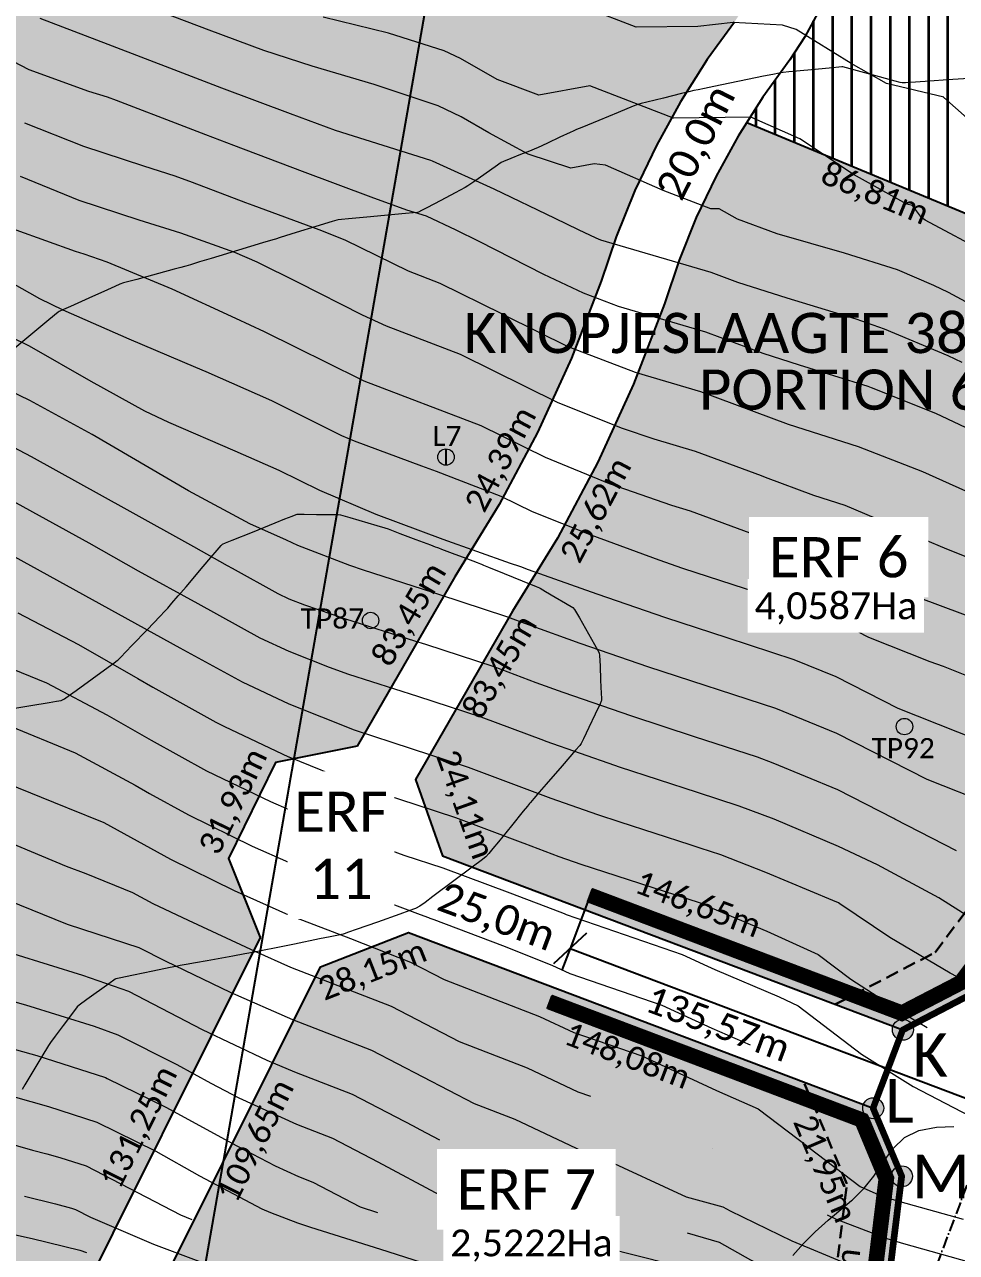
# Model space of a CAD drawing. Header units: metres. Extents: x 5688 to 19740, y -52 to 3406.
# Drawn here: x 8714.5 to 8992.3, y 2097.8 to 2463.7 of the extents above; entities that cross this region are included whole.
import ezdxf
from ezdxf.enums import TextEntityAlignment as Align

# ---------------------------------------------------------------- set-up
doc = ezdxf.new("R2010")
doc.units = ezdxf.units.M
for name, pattern in [('ACAD_ISO03W100', [30, 12, -18]), ('ACAD_ISO10W100', [18, 12, -3, 0, -3]), ('DASHED', [19.05, 12.7, -6.35])]:
    doc.linetypes.add(name, pattern=pattern)
for name, color, linetype in [('AFSTANDE', 7, 'Continuous'), ('BUILDING LINE', 30, 'Continuous'), ('Contours', 7, 'Continuous'), ('DORP', 7, 'Continuous'), ('DORPNAAM', 7, 'Continuous'), ('ERFNO', 7, 'Continuous'), ('ERFNOMMER', 7, 'Continuous'), ('GEEN TOEGANG', 7, 'Continuous'), ('GEO', 140, 'Continuous'), ('ONDERVERDELING', 7, 'Continuous'), ('OPPERVLAKTES', 7, 'Continuous'), ('PAD', 7, 'Continuous'), ('PLAASGEDEELTES', 7, 'Continuous'), ('PWV_RESERVES', 7, 'Continuous'), ('SONERING', 7, 'Continuous'), ('STRAATNAAM', 7, 'Continuous'), ('TP', 7, 'Continuous')]:
    doc.layers.add(name, color=color, linetype=linetype)
doc.layers.add('Sonering - Infrastructure', color=7, linetype='Continuous', true_color=0xe8d2b5)
doc.layers.add('Sonering - Special', color=7, linetype='Continuous', true_color=0xdbb88a)
doc.styles.add('CALIBRII', font='calibri.ttf')
doc.styles.add('Text_Style_1', font='calibri.ttf')
doc.dimstyles.new('$DIM_Caddie', dxfattribs={"dimtxt": 7, "dimasz": 1, "dimexe": 0, "dimexo": 0, "dimgap": 0, "dimtad": 0, "dimtoh": 1, "dimtxsty": 'Text_Style_1', "dimblk": 'OBLIQUE', "dimcen": 0, "dimse1": 1, "dimse2": 1, "dimsd1": 1, "dimsd2": 1, "dimclrd": 253, "dimclre": 253, "dimclrt": 256, "dimadec": 0, "dimazin": 0, "dimtfac": 1, "dimtmove": 0, "dimatfit": 3, "dimldrblk": 'OBLIQUE', "dimfxl": 0, "dimtfillclr": 2, "dimlwd": -3, "dimlwe": -1, "dimarcsym": 0})

# ---------------------------------------------------------------- blocks, each defined once
blk = doc.blocks.new('CONTOURS-CG')
at = {"layer": 'Contours', "color": 253, "lineweight": 9, "true_color": 0xa1a3a5}
for points, elevation in [([(32810.7, 1253.6), (32803.72, 1259.81), (32803.72, 1259.82), (32786.63, 1263.97), (32776.06, 1269.87), (32759.74, 1280.06), (32755.64, 1281.28), (32755.64, 1281.28), (32740.95, 1282.11), (32730.44, 1280.93), (32712.01, 1280.68), (32697, 1286.48)], 1399), ([(32824.09, 1191.39), (32805.07, 1201.61), (32800.78, 1203.71), (32800.77, 1203.71), (32789.88, 1208.4), (32774.16, 1213.39), (32754.02, 1219.17), (32742.27, 1223.5), (32742.27, 1223.5), (32736.72, 1226.6), (32736.71, 1226.61), (32734.32, 1226.58), (32720.06, 1232.08), (32702.9, 1239.61), (32699.52, 1240.02), (32699.52, 1240.02), (32692.57, 1238.74), (32692.57, 1238.74), (32679.83, 1242.93), (32668.1, 1249.25), (32659.89, 1254.03), (32653, 1257.25), (32633.89, 1263.69), (32615.51, 1269.14), (32601.03, 1273.73), (32584.78, 1279.8), (32564.32, 1287.55)], 1400), ([(32817.14, 1213.07), (32798.17, 1223.18), (32797.1, 1224.05), (32794.39, 1227.55), (32794.39, 1227.55), (32792.69, 1227.96), (32776.83, 1236.82), (32760.79, 1247.5), (32746.17, 1253.95), (32746.17, 1253.95), (32723.16, 1253.63), (32698.26, 1263.25), (32698.26, 1263.25), (32683.03, 1260.44), (32683.03, 1260.44), (32670.55, 1265.18), (32659.71, 1271.35), (32654.8, 1273.65), (32638.23, 1278.9), (32618.74, 1283.73)], 1399.5), ([(32521.36, 1273.04), (32531.05, 1268.14), (32548.78, 1261.69), (32554.32, 1259.92), (32557, 1258.97), (32577.22, 1251.26), (32583.65, 1248.77), (32591.99, 1245.58), (32612.47, 1237.84), (32632.96, 1230.15), (32643.55, 1226.32), (32649.4, 1224.47), (32649.41, 1224.46), (32658.23, 1220.33), (32665.15, 1216.91), (32684.4, 1207.14), (32696.19, 1201.57), (32696.2, 1201.57), (32706.7, 1197.58), (32732.72, 1189.95), (32749.81, 1183.57), (32760.62, 1180.14), (32781.1, 1173.7), (32782.06, 1173.34), (32782.06, 1173.34), (32801.19, 1165.67), (32817.43, 1158.1)], 1401), ([(32534.33, 1283.38), (32554.57, 1275.71), (32575.5, 1267.62), (32588.39, 1262.69), (32608.87, 1254.96), (32622.29, 1250.02), (32650.72, 1241.05), (32651.21, 1240.86), (32651.21, 1240.86), (32669.58, 1232.53), (32687.78, 1223.83), (32694.74, 1220.48), (32699.98, 1217.9), (32701.43, 1217.35), (32734.25, 1207.73), (32742.27, 1204.73), (32756.92, 1200.09), (32777.47, 1193.84), (32785.97, 1190.87), (32785.97, 1190.87), (32804.96, 1182.88), (32809.1, 1180.9)], 1400.5), ([(32528.43, 1236.28), (32545.92, 1229.17), (32563.84, 1223.27), (32576.19, 1219.4), (32592.36, 1213.68), (32598.97, 1210.77), (32611.19, 1204.72), (32630.37, 1194.97), (32637.47, 1191.72), (32637.47, 1191.72), (32659.61, 1183.26), (32688.65, 1168.91), (32688.65, 1168.91), (32707.84, 1161.26), (32717.25, 1158.04), (32729.65, 1154.41), (32749.31, 1147.08), (32750.43, 1146.64), (32764.88, 1141.25), (32774.24, 1138.28), (32774.24, 1138.28), (32793.19, 1130.19), (32797.42, 1128.29), (32804.53, 1125.23), (32827.55, 1116.13)], 1402), ([(32529.74, 1252.21), (32547.3, 1245.27), (32565.21, 1239.36), (32574.51, 1236.39), (32579.66, 1234.57), (32595.6, 1228.47), (32597.77, 1227.65), (32617.45, 1220.42), (32625.22, 1217.4), (32644.05, 1208.09), (32653.51, 1204.47), (32672.06, 1195.32), (32672.76, 1194.95), (32691.88, 1185.48), (32692.42, 1185.24), (32692.42, 1185.24), (32711.73, 1177.89), (32711.98, 1177.81), (32731.18, 1172.18), (32757.34, 1162.41), (32778.15, 1155.81), (32778.15, 1155.81), (32797.36, 1148.32), (32816.15, 1139.87)], 1401.5), ([(32819.91, 1065.91), (32790.06, 1077.7), (32771.59, 1087.14), (32759.11, 1092.22), (32739.13, 1098.78), (32720.87, 1104.73), (32720.87, 1104.73), (32700.36, 1111.74), (32679.94, 1119.04), (32677.69, 1119.86), (32677.31, 1120), (32674.58, 1120.89), (32674.58, 1120.89), (32654.51, 1128.06), (32634.56, 1135.53), (32617.72, 1142.62), (32605.62, 1148.61), (32592.52, 1154.4), (32572.73, 1162.88), (32565.62, 1166.26), (32565.62, 1166.26), (32549.63, 1175.11), (32531.23, 1185.67), (32525.58, 1188.43)], 1403.5), ([(32822.46, 1082.65), (32803.6, 1090.22), (32799.69, 1091.64), (32781.34, 1098.89), (32771.34, 1104.01), (32764.58, 1106.76), (32744.61, 1113.32), (32725.94, 1119.42), (32718.92, 1121.88), (32698.61, 1129.34), (32681.09, 1136.25), (32671.82, 1140.83), (32652.54, 1148.31), (32648.11, 1149.89), (32628.11, 1157.34), (32624.31, 1158.99), (32624.31, 1158.99), (32603.4, 1169.33), (32583.86, 1178.01), (32580.78, 1179.32), (32560.95, 1187.72), (32541.26, 1196.42), (32534.34, 1199.81), (32534.34, 1199.81), (32526.03, 1204.41)], 1403), ([(32527.11, 1220.35), (32544.86, 1213.97), (32547.39, 1213.18), (32554.26, 1210.76), (32573.6, 1202.72), (32592.65, 1194.03), (32601.19, 1190.05), (32610.61, 1185.39), (32629.87, 1175.8), (32630.88, 1175.36), (32630.89, 1175.36), (32665.72, 1162.04), (32684.87, 1152.58), (32684.87, 1152.58), (32703.99, 1144.73), (32722.53, 1138.27), (32728.11, 1136.63), (32747.79, 1129.33), (32750.44, 1128.29), (32763.02, 1123.6), (32770.05, 1121.29), (32770.05, 1121.29), (32771.09, 1120.87), (32772.63, 1120.08), (32772.63, 1120.08), (32791.79, 1112.39), (32796, 1110.85), (32815.89, 1103.39)], 1402.5), ([(32807.48, 1035.32), (32789.09, 1044.71), (32788.8, 1044.87), (32772.08, 1053.42), (32752.89, 1061.41), (32748.17, 1063.15), (32729.45, 1069.28), (32710.74, 1075.36), (32710.73, 1075.36), (32690.24, 1082.45), (32682.2, 1085.36), (32669.67, 1090.07), (32669.67, 1090.07), (32649.36, 1096.75), (32646.09, 1097.77), (32625.46, 1104.3), (32613.27, 1108.49), (32613.27, 1108.49), (32608.64, 1110.32), (32605.34, 1111.88), (32591.73, 1119.36), (32590.26, 1120.17), (32580.2, 1125.85), (32560.31, 1136.94), (32531.78, 1152.72), (32524.68, 1156.47)], 1404.5), ([(32817.35, 1049.17), (32798.77, 1056.51), (32771.84, 1070.28), (32753.64, 1077.68), (32715.8, 1090.05), (32715.8, 1090.05), (32695.3, 1097.09), (32679.95, 1102.61), (32673.5, 1105.04), (32673.49, 1105.04), (32653.17, 1111.69), (32651.45, 1112.23), (32630.81, 1118.87), (32626.68, 1120.32), (32626.68, 1120.32), (32611.14, 1126.26), (32607.84, 1127.9), (32596.91, 1132.72), (32596.9, 1132.72), (32578.62, 1142.51), (32549.94, 1159.3), (32531.34, 1169.5), (32525.13, 1172.45)], 1404), ([(32814.37, 994.24), (32805.65, 998.78), (32805.65, 998.78), (32787.67, 1009.43), (32772.72, 1019.43), (32772.28, 1019.77), (32770.66, 1020.47), (32750.69, 1028.82), (32737.23, 1034.08), (32731.09, 1036.09), (32728.13, 1037.05), (32707.27, 1043.78), (32700.6, 1046), (32700.59, 1046), (32686.72, 1050.86), (32662.03, 1060.14), (32662.03, 1060.14), (32628.03, 1071.24), (32628.03, 1071.24), (32608.56, 1078.95), (32594.65, 1085.51), (32576.1, 1095.64), (32523.86, 1124.48)], 1405.5), ([(32523.84, 1090.4), (32536.3, 1085.34), (32554.29, 1075.79), (32567.48, 1068.21), (32583.97, 1059.14), (32603.01, 1049.97), (32608.48, 1047.58), (32627.97, 1039.48), (32642.78, 1034), (32654.38, 1030.21), (32674.42, 1022.74), (32687.23, 1017.86), (32690.6, 1016.56), (32691.12, 1016.32), (32725.72, 1004.4), (32733.26, 1000.91), (32735.45, 999.96), (32754.62, 991.72), (32760.33, 989.1), (32779.21, 974.67), (32794.54, 965.05), (32816.18, 953.77)], 1406.5), ([(32527.75, 1106.16), (32545.81, 1096.74), (32563.5, 1086.64), (32568.02, 1084.03), (32586.71, 1073.66), (32589.31, 1072.33), (32608.42, 1063.31), (32608.52, 1063.26), (32628.06, 1055.3), (32635.4, 1052.62), (32658.21, 1045.18), (32678.22, 1037.65), (32678.52, 1037.54), (32688.98, 1033.61), (32695.53, 1031.31), (32730.82, 1019.84), (32731.74, 1019.53), (32731.92, 1019.44), (32734.7, 1018.23), (32750.95, 1011.3), (32766.31, 1004.43), (32775.97, 997.05), (32793.36, 985.81), (32798.8, 982.67)], 1406), ([(32524.21, 1055.56), (32542.02, 1048.3), (32542.56, 1048.11), (32553.39, 1043.71), (32573.28, 1032.77), (32592.23, 1023.41), (32608.4, 1016.21), (32608.4, 1016.21), (32610.45, 1015.41), (32626.88, 1009.11), (32644.81, 1002.07), (32654.76, 996.89), (32654.76, 996.89), (32683.22, 985.92), (32693.48, 981.1), (32693.48, 981.1), (32713.68, 974.14), (32735.94, 963.86), (32748.38, 958.43), (32763.19, 947.13), (32763.48, 946.89), (32778.76, 935.21), (32778.76, 935.21), (32785.24, 932.4), (32790.63, 930.75), (32809.5, 925.55)], 1407.5), ([(32524.03, 1072.98), (32544.85, 1064.52), (32562.74, 1054.81), (32566.94, 1052.38), (32578.62, 1045.96), (32597.61, 1036.67), (32608.44, 1031.89), (32627.9, 1023.71), (32647.65, 1016.28), (32650.16, 1015.38), (32650.56, 1015.25), (32651.7, 1014.82), (32672.15, 1007.02), (32686.91, 1001.24), (32692.3, 998.71), (32692.3, 998.71), (32719.7, 989.27), (32734.6, 982.39), (32745.98, 977.42)], 1407), ([(32518.74, 978.34), (32533.41, 974.24), (32553.82, 967.68), (32554.39, 967.44), (32572.07, 958.81), (32589.32, 949.37), (32592.96, 947.35), (32604.43, 941.38), (32611.36, 938.2), (32615.68, 936.52), (32615.69, 936.52), (32629.72, 929.22), (32629.73, 929.22), (32634.96, 927.53)], 1410), ([(32524.58, 1020.71), (32542.4, 1013.46), (32542.78, 1013.32), (32563.84, 1006.5), (32563.84, 1006.5), (32571.81, 1002.35), (32591.02, 993.14), (32609.58, 985.01), (32633.16, 975.85), (32633.16, 975.85), (32663.76, 959.93), (32663.76, 959.93), (32675.83, 955.27), (32695.84, 945.88), (32695.85, 945.88), (32701.64, 943.89), (32726.97, 932.18), (32726.97, 932.18), (32737.88, 929.2), (32737.89, 929.2), (32740.03, 927.97), (32758.46, 919.04), (32777.34, 911.17)], 1408.5), ([(32524.4, 1038.14), (32542.13, 1030.68), (32548, 1028.55), (32561.94, 1022.89), (32567.94, 1019.59), (32578.53, 1014.59), (32598.36, 1005.39), (32608.99, 1000.61), (32638.98, 988.96), (32638.99, 988.96), (32659.26, 978.41), (32659.26, 978.41), (32679.53, 970.59), (32694.66, 963.49), (32694.66, 963.49), (32698.4, 962.2)], 1408), ([(32516.41, 964.8), (32536.84, 959.08), (32551.24, 954.42), (32568.89, 945.73), (32581.93, 938.44), (32600.49, 928.6), (32603.02, 927.46), (32611.07, 924.37), (32614.93, 923.17), (32635.83, 916.55), (32664.99, 907.23)], 1410.5), ([(32521.06, 991.88), (32529.98, 989.39), (32550.46, 983.07), (32557.54, 980.46), (32575.11, 971.63), (32585.3, 966), (32593.56, 961.71), (32610.77, 953.8), (32621.51, 949.63), (32621.51, 949.63), (32635.07, 942.58), (32653.6, 932.67), (32656.38, 931.49), (32656.38, 931.49), (32672.38, 926.4), (32693.28, 919.87), (32698.86, 918.2), (32703.18, 917.01), (32721.65, 912.28)], 1409.5), ([(32526.55, 1004.54), (32547.05, 998.26), (32560.69, 993.48), (32582.68, 982.03), (32601.95, 972.93), (32610.18, 969.4), (32627.34, 962.74), (32627.34, 962.74), (32645.52, 953.35), (32647.59, 952.2), (32653.39, 949.14)], 1409), ([(32529.71, 932.38), (32538.98, 930.1), (32543.7, 928.78), (32544.94, 928.38), (32549.39, 926.06), (32568.15, 918.03), (32587.27, 910.94)], 1411.5), ([(32514.09, 951.26), (32532.08, 946.07), (32536.4, 945.01), (32540.27, 943.93), (32548.09, 941.4), (32576.2, 926.76), (32579.63, 925.37)], 1411), ([(32310.08, 975.73), (32317.33, 974.43), (32336.98, 971.69), (32357.84, 967.96), (32376.81, 963.76), (32401.16, 957.07), (32401.17, 957.07), (32421.36, 953.58), (32436.87, 951.29), (32443.24, 950.26), (32459.96, 947.23), (32476.87, 939.99), (32490.65, 932.85), (32504.93, 926.16), (32509.71, 924.58), (32510.76, 924.37), (32531.99, 919.72), (32546.24, 916.31), (32548.18, 915.62)], 1412), ([(32811.2, 1015.64), (32802.24, 1021.27), (32802.24, 1021.27), (32783.94, 1031.11), (32772.33, 1036.56), (32753.2, 1044.7), (32742.7, 1048.61), (32730.27, 1052.68), (32707.04, 1060.22), (32705.67, 1060.68), (32705.66, 1060.68), (32685.2, 1067.84), (32684.46, 1068.11), (32665.85, 1075.11), (32665.85, 1075.11), (32646.95, 1081.28), (32626.34, 1087.85), (32620.65, 1089.86), (32620.65, 1089.86), (32608.6, 1094.63), (32599.99, 1098.69), (32581.46, 1108.85), (32563.69, 1118.65), (32549.02, 1126.94), (32525.32, 1139.97)], 1405), ([(32768.97, 926.77), (32771.68, 925.47), (32786.71, 919.76), (32791.68, 918.24), (32811.13, 912.78), (32814.85, 911.14), (32825.95, 901.36), (32835.65, 890.25), (32844.66, 879.41), (32844.67, 879.4)], 1408), ([(32727.24, 921.46), (32736.76, 918.67), (32746.07, 913.35), (32764.52, 904.47), (32783.48, 896.77), (32789.66, 894.48), (32793.76, 893.22), (32812.8, 887.42), (32812.93, 887.35), (32823.81, 877.36), (32833.4, 866.16), (32837.57, 861.11), (32837.58, 861.11)], 1409)]:
    blk.add_lwpolyline(points, dxfattribs=dict(at, elevation=elevation))
at = {"layer": 'Contours', "color": 253, "lineweight": 0, "true_color": 0xa1a3a5}
for points, elevation in [([(32778.56, 955.27), (32778.56, 955.27)], 1407), ([(32734.72, 946.51), (32734.72, 946.51)], 1408), ([(32689.07, 932), (32689.07, 932)], 1409)]:
    blk.add_lwpolyline(points, dxfattribs=dict(at, elevation=elevation))
blk = doc.blocks.new('Boreholes')
at = {"layer": 'TP', "color": 9, "linetype": 'Continuous', "ltscale": 0.08}
blk.add_line((37166.26, 1358.75), (37166.26, 1353.85), dxfattribs=at)
at = {"layer": 'TP', "color": 9, "lineweight": 18}
for centre in [(37166.26, 1356.3), (37143.8, 1307.6), (37302.91, 1275.99)]:
    blk.add_ellipse(centre, major_axis=(0, 2.45), ratio=1, dxfattribs=at)
at = {"layer": 'TP', "color": 9, "style": 'CALIBRII'}
for s, p in [('L7', (37162.22, 1359.57)), ('TP87', (37122.98, 1305.19)), ('TP92', (37293.09, 1266.56))]:
    blk.add_text(s, height=6, dxfattribs=at).set_placement(p)
blk = doc.blocks.new('GEOTECH')
at = {"layer": 'GEO', "linetype": 'Continuous', "lineweight": 15, "ltscale": 0.1}
for points in [[(9000.74, 2447.93), (8989.55, 2447.2), (8984.33, 2446.86), (8980.02, 2446.58), (8977.1, 2446.39), (8976.07, 2446.32), (8975.5, 2446.47), (8974.02, 2446.87), (8969.29, 2448.15), (8963.82, 2449.63), (8959.53, 2450.79), (8958.42, 2451.09), (8958.13, 2451.13), (8957.16, 2451.03), (8955.35, 2450.86), (8950.19, 2450.35), (8944.63, 2449.81), (8942.33, 2449.58), (8940.66, 2449.42), (8939.38, 2449.24), (8937.58, 2448.87), (8934.76, 2448.3), (8919.99, 2445.28), (8917.13, 2444.69), (8915.27, 2444.31), (8914.02, 2444.03), (8912.46, 2443.65), (8910.28, 2443.12), (8904.98, 2441.82), (8900.01, 2440.61), (8898.25, 2440.18), (8897.28, 2439.94), (8896.99, 2439.84), (8895.87, 2439.38), (8891.4, 2437.52), (8885.65, 2435.14), (8880.63, 2433.06), (8879.04, 2432.4), (8878.38, 2432.13), (8878.07, 2431.98), (8877.14, 2431.55), (8874.05, 2430.11), (8870.38, 2428.4), (8867.42, 2427.02), (8866.61, 2426.65), (8866.4, 2426.55), (8865.04, 2426.01), (8862.36, 2424.95), (8859.42, 2423.78), (8857.25, 2422.91), (8856.6, 2422.61), (8854.79, 2421.34), (8848.7, 2417.06), (8846.65, 2415.63), (8845.88, 2415.17), (8842.9, 2413.6), (8838.54, 2411.3), (8834.37, 2409.1), (8832.84, 2408.29), (8831.95, 2407.82), (8831.66, 2407.73), (8830.38, 2407.61), (8828.01, 2407.4), (8824.87, 2407.11), (8817.58, 2406.45), (8811.09, 2405.86), (8808.94, 2405.66), (8807.95, 2405.57), (8807.55, 2405.45), (8806.17, 2405.02), (8801.36, 2403.53), (8795.52, 2401.72), (8790.69, 2400.22), (8789.3, 2399.79), (8788.88, 2399.66), (8787.81, 2399.34), (8785.44, 2398.63), (8778.25, 2396.46), (8770.15, 2394.01), (8766.66, 2392.96), (8764.01, 2392.16), (8762.57, 2391.73), (8762.22, 2391.63), (8761.07, 2391.32), (8759.09, 2390.78), (8747.95, 2387.78), (8745.64, 2387.16), (8744.04, 2386.72), (8742.9, 2386.33), (8741.42, 2385.66), (8739.22, 2384.67), (8733.64, 2382.15), (8728.18, 2379.69), (8726.13, 2378.77), (8724.87, 2378.2), (8724.53, 2378.02), (8723.41, 2377.09), (8721.17, 2375.24), (8718.15, 2372.74), (8710.99, 2366.81)], [(8711.07, 2259.91), (8716.41, 2260.81), (8721.86, 2261.72), (8724, 2262.08), (8725.43, 2262.32), (8726.47, 2262.81), (8727.87, 2263.83), (8729.87, 2265.28), (8739.49, 2272.24), (8741.19, 2273.47), (8742.16, 2274.18), (8742.41, 2274.39), (8743.22, 2275.23), (8744.68, 2276.75), (8746.6, 2278.74), (8751.04, 2283.35), (8754.97, 2287.44), (8756.26, 2288.78), (8756.83, 2289.37), (8757.2, 2289.8), (8758.43, 2291.24), (8760.32, 2293.47), (8762.66, 2296.2), (8767.76, 2302.19), (8770.08, 2304.91), (8771.94, 2307.1), (8773.13, 2308.49), (8773.48, 2308.87), (8774.41, 2309.25), (8776.42, 2310.06), (8782.47, 2312.49), (8789.23, 2315.21), (8792.13, 2316.38), (8794.31, 2317.26), (8795.48, 2317.73), (8795.74, 2317.77), (8797.87, 2317.76), (8801.53, 2317.73), (8805.35, 2317.71), (8807.94, 2317.69), (8808.73, 2317.58), (8811.46, 2316.79), (8819.51, 2314.46), (8821.89, 2313.78), (8822.9, 2313.41), (8826.41, 2312.09), (8831.16, 2310.29), (8835.46, 2308.67), (8836.91, 2308.12), (8837.63, 2307.85), (8837.87, 2307.76), (8838.77, 2307.42), (8842.01, 2306.2), (8846.01, 2304.69), (8849.38, 2303.42), (8850.39, 2303.04), (8850.71, 2302.92), (8851.34, 2302.66), (8852.83, 2302.05), (8857.5, 2300.15), (8862.84, 2297.97), (8866.97, 2296.29), (8867.99, 2295.87), (8868.21, 2295.76), (8869.81, 2294.81), (8872.68, 2293.09), (8875.73, 2291.26), (8877.88, 2289.97), (8878.45, 2289.44), (8879.89, 2286.89), (8884.36, 2278.99), (8885.75, 2276.53), (8885.91, 2275.65), (8886.04, 2272.59), (8886.22, 2268.33), (8886.39, 2264.38), (8886.45, 2263.01), (8886.48, 2262.27), (8886.42, 2262.06), (8886.04, 2261.26), (8884.57, 2258.17), (8882.71, 2254.25), (8881.11, 2250.87), (8880.61, 2249.82), (8880.42, 2249.43), (8879.98, 2248.91), (8878.74, 2247.47), (8874.71, 2242.82), (8870.01, 2237.37), (8867.91, 2234.95), (8866.27, 2233.04), (8865.28, 2231.9), (8865.03, 2231.61), (8864.39, 2230.82), (8863.16, 2229.3), (8859.6, 2224.9), (8855.73, 2220.13), (8854.11, 2218.13), (8852.93, 2216.67), (8851.99, 2215.67), (8850.56, 2214.61), (8848.29, 2212.91), (8836.24, 2203.9), (8833.87, 2202.13), (8832.3, 2200.96), (8830.99, 2200.3), (8829.07, 2199.61), (8826.35, 2198.64), (8819.68, 2196.27), (8813.38, 2194.02), (8811.11, 2193.22), (8809.82, 2192.76), (8809.46, 2192.66), (8808.08, 2192.37), (8805.62, 2191.87), (8802.4, 2191.21), (8795.01, 2189.7), (8788.5, 2188.37), (8786.39, 2187.93), (8785.48, 2187.75), (8784.9, 2187.64), (8783.01, 2187.3), (8780.13, 2186.77), (8776.6, 2186.13), (8768.93, 2184.74), (8765.46, 2184.11), (8762.68, 2183.6), (8760.93, 2183.28), (8760.46, 2183.2), (8759.63, 2183.03), (8757.89, 2182.67), (8752.72, 2181.61), (8746.98, 2180.43), (8742.69, 2179.55), (8741.73, 2179.35), (8741.51, 2179.24), (8739.6, 2177.87), (8733.04, 2173.14), (8730.79, 2171.53), (8730.2, 2170.95), (8728.53, 2168.74), (8726.04, 2165.46), (8723.64, 2162.29), (8722.21, 2160.41), (8721.63, 2159.47), (8719.66, 2156.16), (8717.02, 2151.72), (8714.64, 2147.73), (8713.84, 2146.39)], [(8943.47, 2096.89), (8946.63, 2100.46), (8950.12, 2103.9), (8954.03, 2107.42), (8960.99, 2113.32), (8961.23, 2113.52), (8964.76, 2116.95), (8967.65, 2120.58), (8967.83, 2120.79), (8968.24, 2121.43), (8970.01, 2124.09), (8972.5, 2127.56), (8973.39, 2128.79), (8976.75, 2132.01), (8981.05, 2134.13), (8986.34, 2135.1), (8991.44, 2135.35)]]:
    blk.add_lwpolyline(points, dxfattribs=at)
blk = doc.blocks.new('*D180')
at = {"layer": 'Defpoints', "color": 0, "linetype": 'Continuous', "ltscale": 0.1, "transparency": 16777216}
for p in [(8802.73, 2182.89), (8808.35, 2180.09), (8753.83, 2084.75)]:
    blk.add_point(p, dxfattribs=at)
at = {"layer": 'AFSTANDE', "color": 251, "linetype": 'Continuous', "ltscale": 0.1, "true_color": 0x4e4f50, "transparency": 16777216, "insert": (8783.85, 2130.92), "char_height": 7, "attachment_point": 5, "rotation": 63.5157, "style": 'Text_Style_1'}
blk.add_mtext('109,65m', dxfattribs=at)
blk = doc.blocks.new('_Oblique')
at = {"color": 0, "linetype": 'ByBlock', "lineweight": -2}
blk.add_line((-0.5, -0.5), (0.5, 0.5), dxfattribs=at)
blk = doc.blocks.new('*D181')
at = {"layer": 'Defpoints', "color": 0, "linetype": 'Continuous', "ltscale": 0.1, "transparency": 16777216}
for p in [(8828.94, 2193.16), (8831.51, 2186.6), (8802.73, 2182.89)]:
    blk.add_point(p, dxfattribs=at)
at = {"layer": 'AFSTANDE', "color": 251, "linetype": 'Continuous', "ltscale": 0.1, "true_color": 0x4e4f50, "transparency": 16777216, "insert": (8818.41, 2181.46), "char_height": 7, "attachment_point": 5, "rotation": 21.3998, "style": 'Text_Style_1'}
blk.add_mtext('28,15m', dxfattribs=at)
blk = doc.blocks.new('*D184')
at = {"layer": 'Defpoints', "color": 0, "linetype": 'Continuous', "ltscale": 0.1, "transparency": 16777216}
for p in [(8828.94, 2193.16), (8967.45, 2140.78), (8963.25, 2129.69)]:
    blk.add_point(p, dxfattribs=at)
at = {"layer": 'AFSTANDE', "color": 251, "linetype": 'Continuous', "ltscale": 0.1, "true_color": 0x4e4f50, "transparency": 16777216, "insert": (8894, 2155.88), "char_height": 7, "attachment_point": 5, "rotation": 339.2843, "style": 'Text_Style_1'}
blk.add_mtext('148,08m', dxfattribs=at)
blk = doc.blocks.new('*D185')
at = {"layer": 'Defpoints', "color": 0, "linetype": 'Continuous', "ltscale": 0.1, "transparency": 16777216}
for p in [(8967.41, 2140.69), (8976, 2120.49), (8956.89, 2112.37)]:
    blk.add_point(p, dxfattribs=at)
at = {"layer": 'AFSTANDE', "color": 251, "linetype": 'Continuous', "ltscale": 0.1, "true_color": 0x4e4f50, "transparency": 16777216, "insert": (8952.6, 2122.47), "char_height": 7, "attachment_point": 5, "rotation": 293.0232, "style": 'Text_Style_1'}
blk.add_mtext('21,95m', dxfattribs=at)
blk = doc.blocks.new('*D186')
at = {"layer": 'Defpoints', "color": 0, "linetype": 'Continuous', "ltscale": 0.1, "transparency": 16777216}
for p in [(8976, 2120.49), (8953.92, 2042.67), (8966.19, 2041.15)]:
    blk.add_point(p, dxfattribs=at)
at = {"layer": 'AFSTANDE', "color": 251, "linetype": 'Continuous', "ltscale": 0.1, "true_color": 0x4e4f50, "transparency": 16777216, "insert": (8958.82, 2082.34), "char_height": 7, "attachment_point": 5, "rotation": 82.9496, "style": 'Text_Style_1'}
blk.add_mtext('79,94m', dxfattribs=at)
blk = doc.blocks.new('*D189')
at = {"layer": 'Defpoints', "color": 0, "linetype": 'Continuous', "ltscale": 0.1, "transparency": 16777216}
for p in [(8839.12, 2216.04), (8980.83, 2176.16), (8976.29, 2164.17)]:
    blk.add_point(p, dxfattribs=at)
at = {"layer": 'AFSTANDE', "color": 251, "linetype": 'Continuous', "ltscale": 0.1, "true_color": 0x4e4f50, "transparency": 16777216, "insert": (8915.08, 2201.03), "char_height": 7, "attachment_point": 5, "rotation": 339.2843, "style": 'Text_Style_1'}
blk.add_mtext('146,65m', dxfattribs=at)
blk = doc.blocks.new('*D190')
at = {"layer": 'Defpoints', "color": 0, "linetype": 'Continuous', "ltscale": 0.1, "transparency": 16777216}
for p in [(8841.28, 2242.41), (8831.01, 2238.74), (8839.12, 2216.04)]:
    blk.add_point(p, dxfattribs=at)
at = {"layer": 'AFSTANDE', "color": 251, "linetype": 'Continuous', "ltscale": 0.1, "true_color": 0x4e4f50, "transparency": 16777216, "insert": (8845.33, 2231.06), "char_height": 7, "attachment_point": 5, "rotation": 289.6694, "style": 'Text_Style_1'}
blk.add_mtext('24,11m', dxfattribs=at)
blk = doc.blocks.new('*D191')
at = {"layer": 'Defpoints', "color": 0, "linetype": 'Continuous', "ltscale": 0.1, "transparency": 16777216}
for p in [(8873.31, 2310.68), (8877.79, 2308.05), (8831.01, 2238.74)]:
    blk.add_point(p, dxfattribs=at)
at = {"layer": 'AFSTANDE', "color": 251, "linetype": 'Continuous', "ltscale": 0.1, "true_color": 0x4e4f50, "transparency": 16777216, "insert": (8856.64, 2272.08), "char_height": 7, "attachment_point": 5, "rotation": 59.5441, "style": 'Text_Style_1'}
blk.add_mtext('83,45m', dxfattribs=at)
blk = doc.blocks.new('*D192')
at = {"layer": 'Defpoints', "color": 0, "linetype": 'Continuous', "ltscale": 0.1, "transparency": 16777216}
for p in [(8885.37, 2333.29), (8891.34, 2330.1), (8873.31, 2310.68)]:
    blk.add_point(p, dxfattribs=at)
at = {"layer": 'AFSTANDE', "color": 251, "linetype": 'Continuous', "ltscale": 0.1, "true_color": 0x4e4f50, "transparency": 16777216, "insert": (8885.3, 2318.8), "char_height": 7, "attachment_point": 5, "rotation": 61.9132, "style": 'Text_Style_1'}
blk.add_mtext('25,62m', dxfattribs=at)
blk = doc.blocks.new('*D194')
at = {"layer": 'Defpoints', "color": 0, "linetype": 'Continuous', "ltscale": 0.1, "transparency": 16777216}
for p in [(8929.81, 2434.55), (9009.98, 2401.27), (9007.91, 2396.29)]:
    blk.add_point(p, dxfattribs=at)
at = {"layer": 'AFSTANDE', "color": 251, "linetype": 'Continuous', "ltscale": 0.1, "true_color": 0x4e4f50, "transparency": 16777216, "insert": (8967.82, 2412.93), "char_height": 7, "attachment_point": 5, "rotation": 337.4543, "style": 'Text_Style_1'}
blk.add_mtext('86,81m', dxfattribs=at)
blk = doc.blocks.new('*D210')
at = {"layer": 'Defpoints', "color": 0, "linetype": 'Continuous', "ltscale": 0.1, "transparency": 16777216}
for p in [(8867.44, 2342.16), (8851.17, 2323.19), (8855.95, 2320.64)]:
    blk.add_point(p, dxfattribs=at)
at = {"layer": 'AFSTANDE', "color": 251, "linetype": 'Continuous', "ltscale": 0.1, "true_color": 0x4e4f50, "transparency": 16777216, "insert": (8856.92, 2333.95), "char_height": 7, "attachment_point": 5, "rotation": 61.9132, "style": 'Text_Style_1'}
blk.add_mtext('24,39m', dxfattribs=at)
blk = doc.blocks.new('*D211')
at = {"layer": 'Defpoints', "color": 0, "linetype": 'Continuous', "ltscale": 0.1, "transparency": 16777216}
for p in [(8855.95, 2320.64), (8808.44, 2251.77), (8813.66, 2248.7)]:
    blk.add_point(p, dxfattribs=at)
at = {"layer": 'AFSTANDE', "color": 251, "linetype": 'Continuous', "ltscale": 0.1, "true_color": 0x4e4f50, "transparency": 16777216, "insert": (8829.59, 2287.74), "char_height": 7, "attachment_point": 5, "rotation": 59.5505, "style": 'Text_Style_1'}
blk.add_mtext('83,45m', dxfattribs=at)
blk = doc.blocks.new('*D213')
at = {"layer": 'Defpoints', "color": 0, "linetype": 'Continuous', "ltscale": 0.1, "transparency": 16777216}
for p in [(8789.36, 2243.84), (8770.16, 2217.7), (8775.3, 2215.18)]:
    blk.add_point(p, dxfattribs=at)
at = {"layer": 'AFSTANDE', "color": 251, "linetype": 'Continuous', "ltscale": 0.1, "true_color": 0x4e4f50, "transparency": 16777216, "insert": (8777.19, 2232.03), "char_height": 7, "attachment_point": 5, "rotation": 63.8631, "style": 'Text_Style_1'}
blk.add_mtext('31,93m', dxfattribs=at)
blk = doc.blocks.new('*D214')
at = {"layer": 'Defpoints', "color": 0, "linetype": 'Continuous', "ltscale": 0.1, "transparency": 16777216}
for p in [(8784.77, 2191.7), (8720.27, 2077.19), (8726.24, 2074.22)]:
    blk.add_point(p, dxfattribs=at)
at = {"layer": 'AFSTANDE', "color": 251, "linetype": 'Continuous', "ltscale": 0.1, "true_color": 0x4e4f50, "transparency": 16777216, "insert": (8749.04, 2134.95), "char_height": 7, "attachment_point": 5, "rotation": 63.5157, "style": 'Text_Style_1'}
blk.add_mtext('131,25m', dxfattribs=at)

msp = doc.modelspace()

# ---------------------------------------------------------------- hatches: boundary and pattern name
at = {"linetype": 'Continuous', "lineweight": 9, "true_color": 0xffffff}
h = msp.add_hatch(color=7, dxfattribs=at)
h.dxf.hatch_style = 1
edge = h.paths.add_edge_path()
edge.add_arc((8976.29, 2164.165), 3.133, 0, 180)
edge.add_arc((8976.29, 2164.165), 3.133, 180, 360)
h = msp.add_hatch(color=7, dxfattribs=at)
h.dxf.hatch_style = 1
edge = h.paths.add_edge_path()
edge.add_arc((8967.446, 2140.782), 3.133, 0, 180)
edge.add_arc((8967.446, 2140.782), 3.133, 180, 360)
h = msp.add_hatch(color=7, dxfattribs=at)
h.dxf.hatch_style = 1
edge = h.paths.add_edge_path()
edge.add_arc((8975.998, 2120.487), 3.133, 0, 180)
edge.add_arc((8975.998, 2120.487), 3.133, 180, 360)
at = {"layer": 'SONERING', "linetype": 'Continuous', "ltscale": 0.1, "true_color": 0xffffff}
h = msp.add_hatch(color=7, dxfattribs=at)
h.dxf.hatch_style = 1
h.paths.add_polyline_path([(8994.829, 2176.62), (9029.265, 2222.565), (9057.388, 2317.474), (9087.164, 2451.809), (9107.513, 2587.959), (9117.355, 2705.142), (9109.907, 2739.217), (9011.636, 2728.861), (9012.056, 2724.883), (9106.764, 2734.863), (9113.319, 2704.876), (9103.538, 2588.422), (9083.229, 2452.538), (9053.514, 2318.477), (9025.634, 2224.39), (8992.175, 2179.749), (8975.87, 2171.273), (8883.8, 2206.093), (8882.385, 2202.351), (8976.128, 2166.899)])
h = msp.add_hatch(color=7, dxfattribs=at)
h.dxf.hatch_style = 1
h.paths.add_polyline_path([(8871.773, 2174.291), (8870.358, 2170.549), (8962.539, 2135.688), (8969.334, 2119.562), (8959.846, 2042.848), (8914.975, 1936.392), (8919.503, 1936.836), (8963.748, 2041.806), (8973.435, 2120.131), (8965.559, 2138.823)])
at = {"layer": 'Sonering - Infrastructure', "linetype": 'Continuous', "lineweight": 35, "ltscale": 0.08}
h = msp.add_hatch(dxfattribs=at)
h.set_pattern_fill('ANSI31', color=256, scale=1.8, angle=45)
h.paths.add_polyline_path([(8927.539, 2618.61), (8928.019, 2618.153), (8933.558, 2612.164), (8938.712, 2605.84), (8943.459, 2599.206), (8947.781, 2592.288), (8951.661, 2585.112), (8955.085, 2577.708), (8958.038, 2570.103), (8960.509, 2562.329), (8962.488, 2554.415), (8963.967, 2546.392), (8964.941, 2538.293), (8965.406, 2530.149), (8965.36, 2521.991), (8964.802, 2513.853), (8963.737, 2505.765), (8962.167, 2497.76), (8960.098, 2489.869), (8957.539, 2482.123), (8954.5, 2474.552), (8950.993, 2467.187), (8947.032, 2460.056), (8942.635, 2453.192), (8934.555, 2442.027), (8929.806, 2434.553), (9009.977, 2401.27), (9075.313, 2386.788), (9089.624, 2451.353), (9092.59, 2471.199), (9044.944, 2664.39), (8958.951, 2651.55)])
at = {"layer": 'Sonering - Special', "linetype": 'Continuous', "ltscale": 0.1}
h = msp.add_hatch(color=256, dxfattribs=at)
h.dxf.hatch_style = 1
h.paths.add_polyline_path([(8867.437, 2342.161), (8877.574, 2364.344), (8886.388, 2387.268), (8890.831, 2400.485), (8896.413, 2414.272), (8902.818, 2427.696), (8910.022, 2440.709), (8917.998, 2453.263), (8926.1, 2464.458), (8929.853, 2470.316), (8933.205, 2476.351), (8936.173, 2482.584), (8938.745, 2488.991), (8940.911, 2495.547), (8942.661, 2502.225), (8943.99, 2508.999), (8944.892, 2515.844), (8945.363, 2522.731), (8945.403, 2529.635), (8945.009, 2536.528), (8944.185, 2543.382), (8942.933, 2550.171), (8941.258, 2556.869), (8939.167, 2563.448), (8936.668, 2569.884), (8933.771, 2576.15), (8930.487, 2582.223), (8926.829, 2588.078), (8922.812, 2593.692), (8918.45, 2599.044), (8913.762, 2604.112), (8908.766, 2608.876), (8903.482, 2613.318), (8897.929, 2617.421), (8892.13, 2621.168), (8886.109, 2624.544), (8879.887, 2627.536), (8873.49, 2630.133), (8866.943, 2632.324), (8860.272, 2634.1), (8853.503, 2635.455), (8846.662, 2636.384), (8839.776, 2636.882), (8832.873, 2636.948), (8825.979, 2636.582), (8819.121, 2635.784), (8812.596, 2634.607), (8673.098, 2595.782, -0.2011278), (8565.697, 2609.333), (8559.098, 2613.715), (8552.781, 2618.5), (8546.772, 2623.667), (8541.096, 2629.198), (8535.774, 2635.069), (8530.826, 2641.26), (8522.928, 2652.507), (8520.971, 2671.623), (8512.199, 2678.744), (7225.077, 2543.105), (7216.085, 2530.214), (7372.958, 1909.747), (7391.201, 1898.865), (7396.102, 1879.475), (7754.762, 1822.518), (8702.487, 1915.536), (8698.604, 1929.341), (8707.273, 1942.028), (8705.558, 1960.875), (8705.117, 1975.503), (8705.562, 1990.131), (8706.891, 2004.705), (8709.101, 2019.171), (8712.182, 2033.478), (8716.124, 2047.571), (8720.912, 2061.401), (8726.238, 2074.217), (8784.771, 2191.696), (8775.296, 2215.179), (8789.36, 2243.84), (8813.662, 2248.701), (8842.74, 2299.176), (8855.954, 2320.642)])
at = {"layer": 'Sonering - Special', "linetype": 'Continuous', "lineweight": 35, "ltscale": 0.08}
h = msp.add_hatch(color=256, dxfattribs=at)
h.dxf.hatch_style = 1
h.paths.add_polyline_path([(8929.806, 2434.553), (8927.226, 2430.494), (8920.608, 2418.539), (8914.725, 2406.206), (8909.596, 2393.54), (8905.21, 2380.49), (8896.021, 2356.592), (8885.372, 2333.288), (8873.308, 2310.683), (8859.925, 2288.94), (8831.007, 2238.743), (8839.123, 2216.039), (8976.29, 2164.165), (8996.487, 2174.665), (9031.535, 2221.425), (9059.81, 2316.848), (9075.313, 2386.788), (9009.977, 2401.27)])
h = msp.add_hatch(color=256, dxfattribs=at)
h.dxf.hatch_style = 1
h.paths.add_polyline_path([(8828.937, 2193.163), (8802.73, 2182.893), (8753.83, 2084.748), (8952.786, 2009.361), (8966.187, 2041.155), (8975.998, 2120.487), (8967.36, 2140.814)])

# ---------------------------------------------------------------- linework, layer by layer
at = {"color": 7, "linetype": 'Continuous', "lineweight": 9}
for centre in [(8976.29, 2164.165), (8967.446, 2140.782), (8975.998, 2120.487)]:
    msp.add_circle(centre, 3.133, dxfattribs=at)
at = {"layer": 'AFSTANDE', "linetype": 'Continuous'}
for p, q in [((8883.8, 2206.093), (8877.102, 2188.384)), ((8882.031, 2192.934), (8872.174, 2183.833)), ((8877.102, 2188.384), (8874.662, 2181.93)), ((8877.102, 2188.384), (9003.906, 2140.429))]:
    msp.add_line(p, q, dxfattribs=at)
at = {"layer": 'BUILDING LINE', "linetype": 'DASHED', "lineweight": 30, "ltscale": 0.3}
for points in [[(8956.209, 2171.759), (8985.872, 2187.179), (9017.01, 2228.723), (9044.311, 2320.857), (9073.882, 2454.27), (9094.097, 2589.523), (9103.733, 2704.245), (9095.862, 2740.251)], [(8904.221, 1935.336), (8950.58, 2045.323), (8959.595, 2118.211), (8946.793, 2148.593)]]:
    msp.add_lwpolyline(points, dxfattribs=at)
at = {"layer": 'GEEN TOEGANG', "color": 18, "linetype": 'ACAD_ISO03W100', "lineweight": 30, "ltscale": 0.2, "true_color": 0x000000, "const_width": 4, "flags": 128}
for points in [[(8883.092, 2204.222), (8975.999, 2169.086), (8993.502, 2178.185), (9027.45, 2223.478), (9055.451, 2317.976), (9085.196, 2452.173), (9105.526, 2588.191), (9115.337, 2705.009), (9108.335, 2737.04), (9011.846, 2726.872)], [(8917.239, 1936.614), (8961.797, 2042.327), (8971.385, 2119.847), (8964.049, 2137.255), (8871.065, 2172.42)]]:
    msp.add_lwpolyline(points, dxfattribs=at)
at = {"layer": 'ONDERVERDELING', "linetype": 'Continuous', "ltscale": 0.08}
for points in [[(8950.993, 2467.187), (8947.032, 2460.056), (8942.635, 2453.192), (8934.555, 2442.027), (8927.226, 2430.494), (8920.608, 2418.539), (8914.725, 2406.206), (8909.596, 2393.54), (8905.21, 2380.49), (8896.021, 2356.592), (8885.372, 2333.288), (8873.308, 2310.683), (8859.925, 2288.94), (8831.007, 2238.743), (8839.123, 2216.039), (8976.29, 2164.165)], [(8926.1, 2464.458), (8917.998, 2453.263), (8910.022, 2440.709), (8902.818, 2427.696), (8896.413, 2414.272), (8890.831, 2400.485), (8886.388, 2387.268), (8877.574, 2364.344), (8867.437, 2342.161), (8855.954, 2320.642), (8842.74, 2299.176), (8813.662, 2248.701), (8789.36, 2243.84), (8775.296, 2215.179), (8784.771, 2191.696), (8726.238, 2074.217)], [(8929.806, 2434.553), (9009.977, 2401.27), (9075.313, 2386.788)]]:
    msp.add_lwpolyline(points, dxfattribs=at)
at = {"layer": 'PAD', "linetype": 'Continuous'}
msp.add_lwpolyline([(9031.535, 2221.425), (8996.487, 2174.665), (8976.29, 2164.165), (8967.412, 2140.691), (8975.998, 2120.487), (8966.187, 2041.155)], dxfattribs=at)
at = {"layer": 'PWV_RESERVES', "color": 251, "linetype": 'ACAD_ISO10W100', "ltscale": 0.3, "true_color": 0x636466}
msp.add_lwpolyline([(9090.677, 3156.173), (9094.323, 3136.802), (9104.81, 3058.76), (9114.833, 2960.998), (9120.539, 2823.427), (9106.331, 2776.45), (9107.958, 2759.84), (9119.878, 2705.308), (9109.998, 2587.669), (9089.624, 2451.353), (9059.81, 2316.848), (9020.657, 2184.715), (8967.923, 2045.274), (8832.497, 1723.978), (8766.676, 1606.269), (8744.897, 1554.703), (8735.417, 1493.585), (8528.941, 1004.011)], dxfattribs=at)

# ---------------------------------------------------------------- block references
at = {"layer": 'Contours', "color": 215, "linetype": 'Continuous', "true_color": 0xa953a0}
msp.add_blockref('CONTOURS-CG', (-23815.222, 1182.208), dxfattribs=at)

# ---------------------------------------------------------------- texts
at = {"linetype": 'Continuous', "style": 'CALIBRII'}
msp.add_text('135,57m', height=8, rotation=339.63284, dxfattribs=at).set_placement((8921.251, 2165.932), align=Align.MIDDLE_CENTER)
at = {"layer": 'DORP', "linetype": 'Continuous', "style": 'CALIBRII'}
for s, p in [('K', (8984.464, 2156.635)), ('L', (8975.28, 2142.94)), ('M', (8987.61, 2120.434))]:
    msp.add_text(s, height=13, rotation=360, dxfattribs=at).set_placement(p, align=Align.MIDDLE_CENTER)
at = {"layer": 'DORPNAAM', "color": 251, "linetype": 'Continuous', "true_color": 0x636466, "style": 'CALIBRII'}
msp.add_text('KNOPJESLAAGTE 385-JR', height=12, dxfattribs=at).set_placement((8936.222, 2371.798), align=Align.MIDDLE_CENTER)
at = {"layer": 'ERFNO', "color": 251, "linetype": 'Continuous', "true_color": 0x636466, "style": 'CALIBRII'}
msp.add_text('PORTION 66', height=12, dxfattribs=at).set_placement((8962.352, 2354.918), align=Align.MIDDLE_CENTER)
at = {"layer": 'STRAATNAAM', "linetype": 'Continuous', "style": 'CALIBRII'}
for s, rotation, p in [('20,0m', 62.96644, (8914.445, 2428.775)), ('25,0m', 339.535, (8855.339, 2197.988))]:
    msp.add_text(s, height=9, rotation=rotation, dxfattribs=at).set_placement(p, align=Align.MIDDLE_CENTER)

# ---------------------------------------------------------------- dimensions: what is measured, and where the dimension line sits
at = {"layer": 'AFSTANDE', "color": 5, "linetype": 'Continuous', "ltscale": 0.1}
for p1, p2, distance, picture, middle in [((8929.806, 2434.553), (9009.977, 2401.27), -5.396, '*D194', (8967.822, 2412.928)), ((8855.954, 2320.642), (8813.662, 2248.701), -6.058, '*D211', (8829.585, 2287.742)), ((8831.0074, 2238.7434), (8873.3085, 2310.6829), -5.1961, '*D191', (8856.6371, 2272.0794)), ((8975.998, 2120.487), (8966.187, 2041.155), -12.363, '*D186', (8958.822, 2082.338))]:
    dim = msp.add_aligned_dim(p1=p1, p2=p2, distance=distance, dimstyle='$DIM_Caddie', override={"dimdsep": 44, "dimpost": '<>m'}, dxfattribs=at)
    dim.commit()
    dim.dimension.update_dxf_attribs({"geometry": picture, "text_midpoint": middle})
for base, p1, p2, angle, override, picture, middle in [((8851.175, 2323.193), (8867.437, 2342.161), (8855.954, 2320.642), 241.91322, {"dimdsep": 44, "dimpost": '<>m'}, '*D210', (8856.916, 2333.952)), ((8891.336, 2330.105), (8873.308, 2310.683), (8885.372, 2333.288), 61.91322, {"dimpost": '<>m'}, '*D192', (8885.305, 2318.802)), ((8770.157, 2217.7), (8789.36, 2243.84), (8775.296, 2215.179), 243.86306, {"dimdsep": 44, "dimpost": '<>m'}, '*D213', (8777.189, 2232.031)), ((8841.277, 2242.414), (8839.123, 2216.039), (8831.007, 2238.743), 109.66942, {"dimdsep": 44, "dimpost": '<>m'}, '*D190', (8845.335, 2231.062)), ((8980.827, 2176.164), (8839.123, 2216.039), (8976.29, 2164.165), 339.28433, {"dimpost": '<>m'}, '*D189', (8915.084, 2201.027)), ((8720.266, 2077.192), (8784.771, 2191.696), (8726.238, 2074.217), 243.51567, {"dimpost": '<>m'}, '*D214', (8749.041, 2134.946)), ((8956.891, 2112.367), (8967.412, 2140.691), (8975.998, 2120.487), 293.02321, {"dimpost": '<>m'}, '*D185', (8952.598, 2122.469))]:
    dim = msp.add_linear_dim(base=base, p1=p1, p2=p2, angle=angle, dimstyle='$DIM_Caddie', override=override, dxfattribs=at)
    dim.commit()
    dim.dimension.update_dxf_attribs({"geometry": picture, "text_midpoint": middle, "dimtype": 161})
at = {"layer": 'AFSTANDE', "color": 1, "linetype": 'Continuous', "ltscale": 0.1}
for base, p1, p2, angle, picture, middle in [((8831.509, 2186.598), (8802.73, 2182.893), (8828.937, 2193.163), 21.3998, '*D181', (8818.406, 2181.463)), ((8808.352, 2180.093), (8753.83, 2084.748), (8802.73, 2182.893), 63.51569, '*D180', (8783.852, 2130.921))]:
    dim = msp.add_linear_dim(base=base, p1=p1, p2=p2, angle=angle, dimstyle='$DIM_Caddie', override={"dimpost": '<>m', "dimtfillclr": 7}, dxfattribs=at)
    dim.commit()
    dim.dimension.update_dxf_attribs({"geometry": picture, "text_midpoint": middle, "dimtype": 161})

# ---------------------------------------------------------------- next in the draw order: texts
at = {"layer": 'ERFNOMMER', "linetype": 'Continuous', "char_height": 12, "attachment_point": 5, "style": 'CALIBRII', "bg_fill": 2}
for s, insert, width in [('ERF 6', (8957.183, 2304.912, 2810.5), 41.40923), ('ERF 11', (8808.869, 2219.144, 1414.5), 19.78), ('ERF 7', (8864.039, 2116.579, 2829), 41.28)]:
    msp.add_mtext(s, dxfattribs=dict(at, insert=insert, width=width))

# ---------------------------------------------------------------- next in the draw order: linework, layer by layer
at = {"layer": 'PLAASGEDEELTES', "color": 251, "linetype": 'Continuous', "true_color": 0x636466}
msp.add_line((8737.631, 1918.897), (8882.291, 2743.449), dxfattribs=at)

# ---------------------------------------------------------------- next in the draw order: texts
at = {"layer": 'OPPERVLAKTES', "linetype": 'Continuous', "insert": (8956.333, 2289.712, 1414.5), "char_height": 8, "width": 44.56, "attachment_point": 5, "style": 'CALIBRII', "bg_fill": 2}
msp.add_mtext('4,0587Ha', dxfattribs=at)

# ---------------------------------------------------------------- next in the draw order: dimensions: what is measured, and where the dimension line sits
at = {"layer": 'AFSTANDE', "color": 5, "linetype": 'Continuous', "ltscale": 0.1}
dim = msp.add_aligned_dim(p1=(8828.937, 2193.163), p2=(8967.446, 2140.782), distance=-11.861, dimstyle='$DIM_Caddie', override={"dimdsep": 44, "dimpost": '<>m'}, dxfattribs=at)
dim.commit()
dim.dimension.update_dxf_attribs({"geometry": '*D184', "text_midpoint": (8893.996, 2155.878)})

# ---------------------------------------------------------------- next in the draw order: linework, layer by layer
at = {"layer": 'GEEN TOEGANG', "linetype": 'Continuous', "lineweight": 30, "ltscale": 0.08}
msp.add_lwpolyline([(9012.056, 2724.883), (9106.764, 2734.863), (9113.319, 2704.876), (9103.538, 2588.422), (9083.229, 2452.538), (9053.514, 2318.477), (9025.634, 2224.39), (8992.175, 2179.749), (8975.87, 2171.273), (8883.8, 2206.093), (8882.385, 2202.351), (8976.128, 2166.899), (8994.829, 2176.62), (9029.265, 2222.565), (9057.388, 2317.474), (9087.164, 2451.809), (9107.513, 2587.959), (9117.355, 2705.142), (9109.907, 2739.217), (9011.636, 2728.861)], close=True, dxfattribs=at)

# ---------------------------------------------------------------- next in the draw order: texts
at = {"layer": 'OPPERVLAKTES', "linetype": 'Continuous', "insert": (8865.583, 2099.837, 1414.5), "char_height": 8, "width": 44.56, "attachment_point": 5, "style": 'CALIBRII', "bg_fill": 2}
msp.add_mtext('2,5222Ha', dxfattribs=at)

# ---------------------------------------------------------------- next in the draw order: linework, layer by layer
at = {"linetype": 'Continuous', "lineweight": 100, "ltscale": 0.1}
msp.add_lwpolyline([(8966.187, 2041.155), (8975.998, 2120.487), (8967.446, 2140.782), (8976.29, 2164.165), (8996.487, 2174.665), (9031.535, 2221.425), (9059.81, 2316.848), (9089.624, 2451.353), (9109.998, 2587.669), (9119.878, 2705.308), (9107.958, 2759.84), (9107.242, 2767.141), (8882.291, 2743.449), (7191.925, 2565.303), (7363.739, 1884.614), (7754.762, 1822.518), (8922.333, 1937.114)], close=True, dxfattribs=at)
at = {"layer": 'GEEN TOEGANG', "linetype": 'Continuous', "lineweight": 30, "ltscale": 0.08}
msp.add_lwpolyline([(8914.975, 1936.392), (8959.846, 2042.848), (8969.334, 2119.562), (8962.539, 2135.688), (8870.358, 2170.549), (8871.773, 2174.291), (8965.559, 2138.823), (8973.435, 2120.131), (8963.748, 2041.806), (8919.503, 1936.836)], dxfattribs=at)
at = {"layer": 'ONDERVERDELING', "linetype": 'Continuous', "ltscale": 0.08}
msp.add_lwpolyline([(8742.923, 1919.505), (8739.041, 1933.306), (8727.638, 1941.097), (8725.673, 1962.381), (8725.254, 1975.768), (8725.647, 1989.156), (8726.852, 2002.495), (8728.864, 2015.737), (8731.676, 2028.832), (8735.278, 2041.732), (8739.655, 2054.39), (8744.417, 2065.856), (8802.73, 2182.893), (8828.937, 2193.163), (8967.446, 2140.782)], dxfattribs=at)

# ---------------------------------------------------------------- next in the draw order: block references
at = {"color": 5, "linetype": 'Continuous'}
msp.add_blockref('GEOTECH', (0, 0), dxfattribs=at)
at = {"layer": 'TP', "color": 1, "linetype": 'Continuous'}
msp.add_blockref('Boreholes', (-28326.146, 978.523), dxfattribs=at)

doc.saveas('drawing.dxf')
